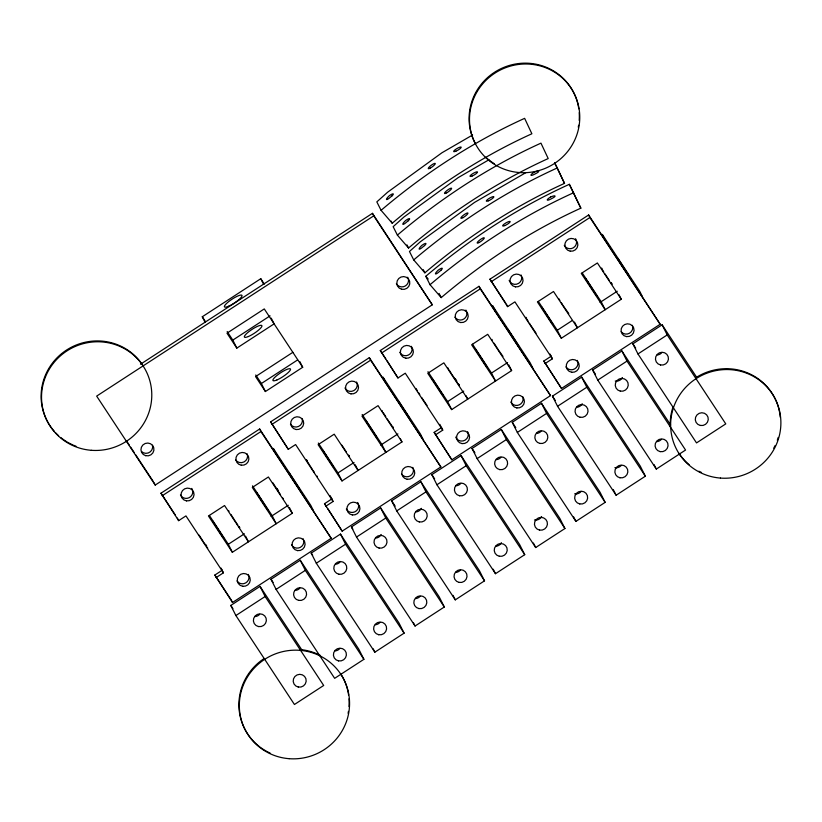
<?xml version="1.0" encoding="UTF-8"?>
<svg xmlns="http://www.w3.org/2000/svg" width="822" height="822" viewBox="0 0 822 822"><rect width="100%" height="100%" fill="white"/><g stroke="black" fill="none" stroke-linecap="round" stroke-linejoin="round"><path stroke-width="1.23" d="M381.069 210.319C424.44 173.514 472.773 141.867 524.631 118.347L531.875 133.77C481.435 156.642 434.406 187.437 392.217 223.235L381.069 210.319L376.825 201.883L387.645 192.194L441.928 152.779L472.599 134.993M397.386 235.113C440.756 198.318 489.1 166.661 540.958 143.141L548.202 158.564C497.752 181.446 450.733 212.23 408.544 248.028L397.386 235.113L393.152 226.687L403.972 216.987L458.255 177.583L488.926 159.787M413.713 259.916C457.083 223.111 505.417 191.464 557.275 167.945L564.519 183.368C514.079 206.24 467.06 237.034 424.871 272.832L413.713 259.916L409.469 251.481L420.299 241.791L474.582 202.376L526.059 172.517M425.796 276.284C469.167 239.479 517.5 207.822 569.358 184.303L580.846 208.161C530.406 231.044 483.387 261.828 441.198 297.626L430.04 284.71L425.796 276.284L428.19 279.048M430.04 284.71C473.41 247.915 521.744 216.258 573.602 192.738M205.048 322.245L202.284 316.758L260.769 278.709L264.304 284.073M140.49 364.238L372.458 213.33L432.29 304.808L155.214 485.072L96.657 396.112L373.733 215.857L372.458 213.33M271.229 318.145L274.106 323.868L236.828 348.117L232.801 340.103L270.078 315.853M292.848 352.33L255.57 376.589L265.403 391.529L302.691 367.27L299.804 361.546M265.403 391.529L261.375 383.514L297.595 359.954M216.114 577.578L223.43 572.821L185.947 515.897L178.641 520.655L160.968 493.21L259.66 429.002L331.204 538.287L232.513 602.485L214.85 575.051L222.351 570.17M325.779 506.239L333.085 501.482L295.612 444.548L288.296 449.305L270.633 421.871L369.325 357.662L440.859 466.937L342.168 531.146L324.505 503.711L332.016 498.82M435.434 434.9L442.739 430.142L405.267 373.209L397.961 377.966L380.288 350.532L478.979 286.323L550.524 395.598L451.833 459.806L434.16 432.372L441.671 427.481M545.089 363.56L552.405 358.803L514.921 301.869L507.616 306.627L489.943 279.192L588.634 214.984L660.179 324.258L561.488 388.467L543.815 361.033L551.326 356.142M162.242 495.738L260.934 431.54L259.66 429.002M271.907 424.399L370.599 360.19L369.325 357.662M381.562 353.059L480.254 288.851L478.979 286.323M491.217 281.72L589.908 217.511L588.634 214.984M289.426 507.554L292.303 513.277L232.349 552.281L228.321 544.267L244.411 533.807M271.147 516.411L288.265 505.273M400.232 438.506L401.958 441.938L342.014 480.942L337.986 472.927L354.066 462.467M380.802 445.072L397.93 433.924M508.736 364.876L511.613 370.599L451.668 409.603L447.641 401.588L463.721 391.118M511.613 370.599L487.723 334.307L471.643 344.767L495.532 381.059L491.505 373.054L507.585 362.584M618.966 294.677L621.278 299.259L561.323 338.253L557.295 330.249L572.307 320.477M600.111 302.393L617.24 291.245M260.04 586.394L265.126 596.515L323.683 685.476L294.44 704.495L235.883 615.544L230.797 605.424L260.04 586.394L301.664 649.627M271.003 579.263L300.246 560.234L358.803 649.195L363.899 659.316L334.657 678.335L276.089 589.384L271.003 579.263L273.12 582.479M311.209 553.103L340.452 534.084L399.009 623.035L404.105 633.156L374.863 652.185L316.306 563.224L311.209 553.103L312.627 555.251M351.415 526.943L380.658 507.924L439.215 596.875L444.312 606.996L415.069 626.025L356.512 537.064L351.415 526.943L352.833 529.091M391.632 500.783L420.864 481.764L479.432 570.715L484.518 580.835L455.275 599.865L396.718 510.904L391.632 500.783L395.156 506.147M431.838 474.633L461.08 455.604L519.638 544.565L524.724 554.686L495.481 573.705L436.924 484.754L431.838 474.633L434.653 478.918M472.044 448.473L501.286 429.444L559.844 518.405L564.93 528.525L535.687 547.544L477.13 458.594L472.044 448.473L474.869 452.758M512.25 422.313L541.493 403.283L600.05 492.244L605.146 502.365L575.903 521.384L517.336 432.434L512.25 422.313L515.774 427.666M552.456 396.153L581.699 377.134L640.256 466.084L645.352 476.205L616.11 495.234L557.552 406.274L552.456 396.153L555.282 400.437M621.905 350.973L627.001 361.094L685.558 450.045L656.316 469.074L597.758 380.113L592.662 369.992L621.905 350.973L670.588 424.923M662.121 324.813L667.207 334.934L725.764 423.885L696.522 442.914L637.964 353.953L632.878 343.832L662.121 324.813L696.686 377.329M235.883 615.544L265.126 596.515M276.089 589.384L305.332 570.355L300.246 560.234M316.306 563.224L345.548 544.205L340.452 534.084M356.512 537.064L385.754 518.045L380.658 507.924M396.718 510.904L425.96 491.885L420.864 481.764M436.924 484.754L466.166 465.725L461.08 455.604M477.13 458.594L506.373 439.565L501.286 429.444M517.336 432.434L546.579 413.404L541.493 403.283M557.552 406.274L586.795 387.254L581.699 377.134M597.758 380.113L627.001 361.094M637.964 353.953L667.207 334.934M491.957 339.404L492.173 340.092M459.169 385.128L458.173 383.823M393.368 427.923L388.693 421.183M317.395 476.791L317.179 476.102M601.612 268.064L602.3 269M525.957 317.292L526.635 318.227M427.05 405.452L423.166 399.78M348.507 455.162L349.504 456.467L348.98 455.419M306.637 459.971L307.315 460.906M282.717 497.968L283.395 498.903M238.853 526.501L239.531 527.436M207.052 547.195L207.73 548.13M610.684 282.491L611.691 283.939M536.026 333.167L530.858 325.44M457.166 382.374L452.028 374.585M236.592 523.193L237.846 525.053M609.431 280.641L605.064 273.952M564.622 307.747L568.752 313.552M498.831 350.552L502.961 356.358M346.257 451.853L341.89 445.175M313.028 470.4L314.456 472.547M280.456 494.659L272.853 482.771M235.174 521.056L236.12 522.484M203.846 542.458L204.791 543.887M589.908 217.511L660.179 324.258M621.278 299.259L597.378 262.968L581.298 273.428L605.187 309.719L601.159 301.705L582.192 272.883M632.878 343.832L635.694 348.127M592.662 369.992L595.488 374.277M538.328 301.427L557.295 330.249M561.323 338.253L537.434 301.962L553.514 291.502L577.414 327.793L574.527 322.07M586.795 387.254L645.352 476.205M489.943 279.192L505.653 303.061M543.815 361.033L561.488 388.467M480.254 288.851L550.524 395.598M546.579 413.404L605.146 502.365M472.527 344.233L491.505 373.054M373.733 215.857L432.29 304.808M506.373 439.565L564.93 528.525M427.964 371.698L447.641 401.588M451.668 409.603L427.779 373.301L443.859 362.841L467.749 399.132L466.023 395.701M466.166 465.725L524.724 554.686M380.288 350.532L385.754 358.834M387.121 360.909L397.961 377.966M434.16 432.372L451.833 459.806M370.599 360.19L440.859 466.937M401.958 441.938L378.069 405.647L361.978 416.107L385.878 452.408L381.84 444.394L362.173 414.504M425.96 491.885L484.518 580.835M302.691 367.27L264.273 308.918L226.985 333.177L236.828 348.117M385.754 518.045L444.312 606.996M318.309 443.037L337.986 472.927M342.014 480.942L318.124 444.651L334.205 434.18L358.094 470.472L355.217 464.749M227.18 331.564L232.801 340.103M255.755 374.976L261.375 383.514M202.284 316.758L205.11 321.042M270.633 421.871L288.296 449.305M324.505 503.711L326.55 506.825M327.916 508.9L342.168 531.146M345.548 544.205L404.105 633.156M260.934 431.54L331.204 538.287M292.303 513.277L268.404 476.986L252.323 487.446L276.213 523.748L272.185 515.733L252.508 485.843M305.332 570.355L363.899 659.316M209.353 515.445L228.321 544.267M232.349 552.281L208.459 515.99L224.55 505.52L248.439 541.821L245.562 536.098M126.434 440.736L129.249 445.031M130.667 447.168L134.191 452.532M135.599 454.669L153.241 481.466M160.968 493.21L175.322 515.004M214.85 575.051L231.239 599.957M230.797 605.424L232.914 608.64M563.152 305.517L564.149 307.038M497.361 348.323L498.358 349.833M421.696 397.54L422.693 399.06M387.203 418.901L388.2 420.422M312.535 469.639L310.572 466.619M277.004 488.474L278.494 490.755M234.681 520.295L230.9 514.428M203.373 541.749L199.099 535.112M561.2 302.496L562.659 304.757M529.399 323.18L530.375 324.69M496.868 347.562L494.084 343.206M455.398 378.87L456.724 380.956M451.545 373.835L449.11 369.962M418.419 392.433L419.744 394.519M385.754 416.641L383.319 412.767M310.089 465.858L307.654 461.995M602.639 270.089L603.738 271.866M558.775 298.622L559.874 300.4M526.974 319.316L528.073 321.094M205.613 544.328L206.712 546.106M611.352 282.86L612.164 284.196M417.309 390.656L416.055 388.498M458.635 384.08L459.097 384.891M447.856 367.814L448.309 368.626M392.844 426.875L393.296 427.697M382.055 410.61L382.507 411.432M306.39 459.837L306.853 460.659M239.325 526.758L239.777 527.57M228.537 510.493L228.989 511.305M642.506 296.824L639.752 291.337L602.279 234.404L605.033 239.89M580.846 208.161L569.358 184.303M554.624 162.674L557.275 167.945M564.519 183.368L554.593 162.818M654.055 464.574L656.316 469.074M550.031 354.077L552.405 358.803M613.284 489.604L616.11 495.234M506.342 304.099L507.616 306.627M532.851 368.164L530.098 362.677L492.614 305.753L495.378 311.23M573.633 516.894L575.903 521.384M439.071 293.413L441.198 297.626M423.279 269.667L424.871 272.832M406.952 244.874L408.544 248.028M391.159 221.128L392.217 223.235M533.427 543.044L535.687 547.544M439.821 424.327L442.739 430.142M493.221 569.204L495.481 573.705M423.196 439.503L420.443 434.016L382.96 377.093L385.713 382.569M453.014 595.364L455.275 599.865M260.769 278.709L263.533 284.196M413.374 622.644L415.069 626.025M330.156 495.666L333.085 501.482M313.542 510.842L310.778 505.366L273.305 448.432L276.058 453.908M373.167 648.805L374.863 652.185M221.056 568.105L222.156 570.293M222.577 571.136L223.43 572.821M231.67 600.8L232.513 602.485M177.367 518.117L178.641 520.655M153.94 482.535L155.214 485.072M575.564 238.74A6.545 6.391 -26.7 0 1 573.304 247.823A6.545 6.391 -26.7 0 1 564.262 245.295M521.066 274.98A6.545 6.391 -26.7 0 1 510.164 282.08M509.763 281.545A6.545 6.391 -26.7 0 1 509.157 280.353M632.385 325.317A6.545 6.391 -26.7 0 1 621.206 331.811M577.28 360.385A6.545 6.391 -26.7 0 1 574.691 368.883A6.545 6.391 -26.7 0 1 565.978 366.941M465.899 310.079A6.545 6.391 -26.7 0 1 463.937 318.977A6.545 6.391 -26.7 0 1 454.936 317.21M411.411 346.329A6.545 6.391 -26.7 0 1 408.513 354.991A6.545 6.391 -26.7 0 1 399.769 352.309M522.73 396.666A6.545 6.391 -26.7 0 1 519.247 404.866A6.545 6.391 -26.7 0 1 510.811 402.03M467.626 431.725A6.545 6.391 -26.7 0 1 456.724 438.814M456.323 438.28A6.545 6.391 -26.7 0 1 455.717 437.088M356.584 381.994A6.545 6.391 -26.7 0 1 353.686 390.666A6.545 6.391 -26.7 0 1 344.942 387.974M302.229 418.912A6.545 6.391 -26.7 0 1 290.454 424.224M412.798 467.389A6.545 6.391 -26.7 0 1 410.199 475.897A6.545 6.391 -26.7 0 1 401.496 473.945M358.238 503.67A6.545 6.391 -26.7 0 1 354.765 511.88A6.545 6.391 -26.7 0 1 346.329 509.044M357.632 502.489A6.545 6.391 -26.7 0 1 357.971 503.064M247.196 453.95A6.545 6.391 -26.7 0 1 235.626 459.888M192.369 489.614A6.545 6.391 -26.7 0 1 188.885 497.824A6.545 6.391 -26.7 0 1 180.46 494.988M191.762 488.432A6.545 6.391 -26.7 0 1 192.091 489.008M303.143 538.739A6.545 6.391 -26.7 0 1 300.246 547.401A6.545 6.391 -26.7 0 1 291.502 544.709M248.316 574.403A6.545 6.391 -26.7 0 1 245.716 582.911A6.545 6.391 -26.7 0 1 237.013 580.959M259.598 614.373A6.545 6.391 -26.7 0 1 255.087 616.551M299.804 588.213A6.545 6.391 -26.7 0 1 295.293 590.391M339.63 648.702A6.545 6.391 -26.7 0 1 335.119 650.88M340.01 562.053A6.545 6.391 -26.7 0 1 335.499 564.231M379.836 622.542A6.545 6.391 -26.7 0 1 375.325 624.72M381.192 534.506A6.545 6.391 -26.7 0 1 375.716 538.071M420.042 596.392A6.545 6.391 -26.7 0 1 415.531 598.56M421.398 508.345A6.545 6.391 -26.7 0 1 415.922 511.911M460.248 570.232A6.545 6.391 -26.7 0 1 455.737 572.4M460.639 483.583A6.545 6.391 -26.7 0 1 456.128 485.751M501.43 542.674A6.545 6.391 -26.7 0 1 495.943 546.24M500.845 457.422A6.545 6.391 -26.7 0 1 496.334 459.601M541.636 516.524A6.545 6.391 -26.7 0 1 534.464 519.977M541.051 431.262A6.545 6.391 -26.7 0 1 536.54 433.441M580.877 491.751A6.545 6.391 -26.7 0 1 574.67 493.817M582.233 403.715A6.545 6.391 -26.7 0 1 576.746 407.28M621.083 465.591A6.545 6.391 -26.7 0 1 614.877 467.656M622.439 377.555A6.545 6.391 -26.7 0 1 615.267 381.007M661.289 439.441A6.545 6.391 -26.7 0 1 656.778 441.609M661.679 352.792A6.545 6.391 -26.7 0 1 657.168 354.96M152.481 445.236A6.545 6.391 -26.7 0 1 141.507 451.504M407.722 277.23A6.545 6.391 -26.7 0 1 405.225 286.015A6.545 6.391 -26.7 0 1 396.358 283.724M340.966 674.266A55.403 54.088 -26.7 0 1 348.6 694.95M349.021 698.803A55.403 54.088 -26.7 0 1 349.011 706.56M348.436 711.379A55.403 54.088 -26.7 0 1 348.086 713.301M270.161 753.096A55.403 54.088 -26.7 0 1 267.53 751.822M266.677 751.359A55.403 54.088 -26.7 0 1 260.923 747.743M260.142 747.167A55.403 54.088 -26.7 0 1 264.273 658.463M299.989 649.514A55.403 54.088 -26.7 0 1 320.508 655.494M695.597 377.853A55.403 54.088 -26.7 0 1 780.263 417.227M778.218 437.417A55.403 54.088 -26.7 0 1 777.314 440.202M775.043 445.616A55.403 54.088 -26.7 0 1 773.697 448.237M701.485 472.486A55.403 54.088 -26.7 0 1 698.854 471.212M689.175 464.759A55.403 54.088 -26.7 0 1 678.921 453.251M670.279 426.926A55.403 54.088 -26.7 0 1 673.054 406.808M475.322 143.552A55.403 54.088 -26.7 0 1 507.328 66.089A55.403 54.088 -26.7 0 1 578.791 108.802M579.202 112.655A55.403 54.088 -26.7 0 1 579.191 120.402M578.616 125.232A55.403 54.088 -26.7 0 1 578.267 127.153M494.341 163.742A55.403 54.088 -26.7 0 1 485.874 157.29M75.984 446.192A55.403 54.088 -26.7 0 1 73.261 445.103M72.377 444.712A55.403 54.088 -26.7 0 1 67.199 442.02M66.366 441.517A55.403 54.088 -26.7 0 1 60.828 437.592M58.609 435.711A55.403 54.088 -26.7 0 1 55.834 433.009M54.519 431.591A55.403 54.088 -26.7 0 1 63.253 352.35A55.403 54.088 -26.7 0 1 142.658 365.071M391.878 195.985L390.234 197.331A4.367 0.914 -42.6 0 1 386.504 199.448A4.367 0.914 -42.6 0 1 389.381 195.646L391.149 194.526A4.357 0.935 -36.4 0 1 393.286 193.971A4.357 0.935 -36.4 0 1 391.878 195.985M408.205 220.789L406.561 222.135A4.367 0.914 -42.6 0 1 402.831 224.252A4.367 0.914 -42.6 0 1 405.708 220.45L407.476 219.32A4.357 0.935 -36.4 0 1 409.613 218.765A4.357 0.935 -36.4 0 1 408.205 220.789M424.532 245.583L422.888 246.929A4.367 0.914 -42.6 0 1 419.158 249.045A4.367 0.914 -42.6 0 1 422.035 245.244L423.792 244.124A4.357 0.935 -36.4 0 1 425.93 243.569A4.357 0.935 -36.4 0 1 424.532 245.583M440.859 270.376L439.205 271.733A4.367 0.914 -42.6 0 1 435.485 273.849A4.367 0.914 -42.6 0 1 438.362 270.048L440.119 268.917A4.357 0.935 -36.4 0 1 442.257 268.362A4.357 0.935 -36.4 0 1 440.859 270.376M534.372 172.168L533.344 172.795A4.367 0.945 -30.3 0 0 530.95 175.23A4.367 0.945 -30.3 0 0 534.166 174.418L536.17 173.391A4.367 0.945 -24.1 0 0 538.708 171.243A4.367 0.945 -24.1 0 0 535.348 171.757L534.372 172.168M550.699 196.961L549.671 197.588A4.367 0.945 -30.3 0 0 547.277 200.034A4.367 0.945 -30.3 0 0 550.493 199.222L552.487 198.184A4.367 0.945 -24.1 0 0 555.035 196.037A4.367 0.945 -24.1 0 0 551.675 196.561L550.699 196.961M617.332 257.841L628.409 275.021L617.332 257.841M585.531 278.524L596.608 295.704L585.531 278.524M541.667 307.068L552.744 324.248L541.667 307.068M507.677 329.18L518.744 346.36L507.677 329.18M475.876 349.874L486.943 367.054L475.876 349.874M432.012 378.408L443.079 395.588L432.012 378.408M398.023 400.52L409.089 417.699L398.023 400.52M366.222 421.213L377.288 438.393L366.222 421.213M322.358 449.747L333.424 466.927L322.358 449.747M288.358 471.859L299.434 489.039L288.358 471.859M256.556 492.553L267.633 509.732L256.556 492.553M212.693 521.086L223.769 538.266L212.693 521.086M570.293 251.183A6.545 6.391 -26.7 0 0 577.445 242.449A6.545 6.391 -26.7 0 0 566.317 240.856A6.545 6.391 -26.7 0 0 570.293 251.183M515.466 286.857A6.545 6.391 -26.7 0 0 522.617 278.124A6.545 6.391 -26.7 0 0 511.49 276.531A6.545 6.391 -26.7 0 0 515.466 286.857M626.508 336.588A6.545 6.391 -26.7 0 0 633.659 327.855A6.545 6.391 -26.7 0 0 622.531 326.252A6.545 6.391 -26.7 0 0 626.508 336.588M571.68 372.253A6.545 6.391 -26.7 0 0 578.832 363.519A6.545 6.391 -26.7 0 0 567.704 361.927A6.545 6.391 -26.7 0 0 571.68 372.253M460.639 322.532A6.545 6.391 -26.7 0 0 467.79 313.798A6.545 6.391 -26.7 0 0 456.652 312.196A6.545 6.391 -26.7 0 0 460.639 322.532M405.801 358.197A6.545 6.391 -26.7 0 0 412.952 349.463A6.545 6.391 -26.7 0 0 401.824 347.87A6.545 6.391 -26.7 0 0 405.801 358.197M516.853 407.928A6.545 6.391 -26.7 0 0 524.004 399.194A6.545 6.391 -26.7 0 0 512.877 397.601A6.545 6.391 -26.7 0 0 516.853 407.928M462.026 443.592A6.545 6.391 -26.7 0 0 469.177 434.859A6.545 6.391 -26.7 0 0 458.039 433.266A6.545 6.391 -26.7 0 0 462.026 443.592M350.973 393.872A6.545 6.391 -26.7 0 0 358.125 385.138A6.545 6.391 -26.7 0 0 346.997 383.545A6.545 6.391 -26.7 0 0 350.973 393.872M296.146 429.536A6.545 6.391 -26.7 0 0 303.297 420.802A6.545 6.391 -26.7 0 0 292.17 419.21A6.545 6.391 -26.7 0 0 296.146 429.536M407.188 479.267A6.545 6.391 -26.7 0 0 414.339 470.533A6.545 6.391 -26.7 0 0 403.212 468.941A6.545 6.391 -26.7 0 0 407.188 479.267M352.361 514.932A6.545 6.391 -26.7 0 0 359.512 506.208A6.545 6.391 -26.7 0 0 348.384 504.605A6.545 6.391 -26.7 0 0 352.361 514.932M241.319 465.211A6.545 6.391 -26.7 0 0 248.47 456.477A6.545 6.391 -26.7 0 0 237.342 454.885A6.545 6.391 -26.7 0 0 241.319 465.211M186.491 500.875A6.545 6.391 -26.7 0 0 193.643 492.152A6.545 6.391 -26.7 0 0 182.515 490.549A6.545 6.391 -26.7 0 0 186.491 500.875M297.533 550.606A6.545 6.391 -26.7 0 0 304.685 541.873A6.545 6.391 -26.7 0 0 293.557 540.28A6.545 6.391 -26.7 0 0 297.533 550.606M242.706 586.281A6.545 6.391 -26.7 0 0 249.857 577.547A6.545 6.391 -26.7 0 0 238.729 575.955A6.545 6.391 -26.7 0 0 242.706 586.281M258.488 626.559A6.545 6.391 -26.7 0 0 266.081 618.195A6.545 6.391 -26.7 0 0 255.067 616.027A6.545 6.391 -26.7 0 0 258.488 626.559M298.304 687.048A6.545 6.391 -26.7 0 0 305.897 678.684A6.545 6.391 -26.7 0 0 294.882 676.516A6.545 6.391 -26.7 0 0 298.304 687.048M298.694 600.399A6.545 6.391 -26.7 0 0 306.287 592.035A6.545 6.391 -26.7 0 0 295.273 589.867A6.545 6.391 -26.7 0 0 298.694 600.399M338.51 660.888A6.545 6.391 -26.7 0 0 346.113 652.534A6.545 6.391 -26.7 0 0 335.088 650.366A6.545 6.391 -26.7 0 0 338.51 660.888M338.9 574.239A6.545 6.391 -26.7 0 0 346.494 565.885A6.545 6.391 -26.7 0 0 335.479 563.717A6.545 6.391 -26.7 0 0 338.9 574.239M378.716 634.728A6.545 6.391 -26.7 0 0 386.319 626.374A6.545 6.391 -26.7 0 0 375.294 624.206A6.545 6.391 -26.7 0 0 378.716 634.728M379.106 548.079A6.545 6.391 -26.7 0 0 386.71 539.725A6.545 6.391 -26.7 0 0 375.685 537.557A6.545 6.391 -26.7 0 0 379.106 548.079M418.932 608.578A6.545 6.391 -26.7 0 0 426.526 600.214A6.545 6.391 -26.7 0 0 415.511 598.046A6.545 6.391 -26.7 0 0 418.932 608.578M419.312 521.929A6.545 6.391 -26.7 0 0 426.916 513.565A6.545 6.391 -26.7 0 0 415.891 511.397A6.545 6.391 -26.7 0 0 419.312 521.929M459.138 582.418A6.545 6.391 -26.7 0 0 466.732 574.054A6.545 6.391 -26.7 0 0 455.717 571.886A6.545 6.391 -26.7 0 0 459.138 582.418M459.519 495.769A6.545 6.391 -26.7 0 0 467.122 487.405A6.545 6.391 -26.7 0 0 456.107 485.237A6.545 6.391 -26.7 0 0 459.519 495.769M499.344 556.258A6.545 6.391 -26.7 0 0 506.938 547.894A6.545 6.391 -26.7 0 0 495.923 545.726A6.545 6.391 -26.7 0 0 499.344 556.258M499.735 469.609A6.545 6.391 -26.7 0 0 507.328 461.245A6.545 6.391 -26.7 0 0 496.313 459.077A6.545 6.391 -26.7 0 0 499.735 469.609M539.551 530.098A6.545 6.391 -26.7 0 0 547.144 521.734A6.545 6.391 -26.7 0 0 536.129 519.566A6.545 6.391 -26.7 0 0 539.551 530.098M539.941 443.448A6.545 6.391 -26.7 0 0 547.534 435.085A6.545 6.391 -26.7 0 0 536.519 432.917A6.545 6.391 -26.7 0 0 539.941 443.448M579.757 503.937A6.545 6.391 -26.7 0 0 587.36 495.584A6.545 6.391 -26.7 0 0 576.335 493.416A6.545 6.391 -26.7 0 0 579.757 503.937M580.147 417.288A6.545 6.391 -26.7 0 0 587.74 408.935A6.545 6.391 -26.7 0 0 576.725 406.767A6.545 6.391 -26.7 0 0 580.147 417.288M619.963 477.777A6.545 6.391 -26.7 0 0 627.566 469.424A6.545 6.391 -26.7 0 0 616.541 467.256A6.545 6.391 -26.7 0 0 619.963 477.777M620.353 391.138A6.545 6.391 -26.7 0 0 627.957 382.775A6.545 6.391 -26.7 0 0 616.932 380.607A6.545 6.391 -26.7 0 0 620.353 391.138M660.179 451.627A6.545 6.391 -26.7 0 0 667.772 443.264A6.545 6.391 -26.7 0 0 656.757 441.095A6.545 6.391 -26.7 0 0 660.179 451.627M660.559 364.978A6.545 6.391 -26.7 0 0 668.163 356.614A6.545 6.391 -26.7 0 0 657.138 354.446A6.545 6.391 -26.7 0 0 660.559 364.978M700.385 425.467A6.545 6.391 -26.7 0 0 707.978 417.103A6.545 6.391 -26.7 0 0 696.964 414.935A6.545 6.391 -26.7 0 0 700.385 425.467M228.526 306.267A10.47 2.25 -33.4 0 0 242.048 295.776A10.47 2.25 -33.4 0 0 229.102 301.284A10.47 2.25 -33.4 0 0 228.526 306.267M401.547 289.221A6.545 6.391 -26.7 0 0 409.623 281.299A6.545 6.391 -26.7 0 0 398.762 278.494A6.545 6.391 -26.7 0 0 401.547 289.221M145.679 455.676A6.545 6.391 -26.7 0 0 153.755 447.764A6.545 6.391 -26.7 0 0 142.894 444.959A6.545 6.391 -26.7 0 0 145.679 455.676M277.004 379.918A10.47 2.25 -33.4 0 0 290.536 369.438A10.47 2.25 -33.4 0 0 277.589 374.935A10.47 2.25 -33.4 0 0 277.004 379.918M248.429 336.506A10.47 2.25 -33.4 0 0 261.961 326.026A10.47 2.25 -33.4 0 0 249.015 331.533A10.47 2.25 -33.4 0 0 248.429 336.506M430.358 168.048A4.357 0.935 -36.4 0 0 435.27 163.486A4.357 0.935 -36.4 0 0 429.618 166.589A4.357 0.935 -36.4 0 0 430.358 168.048M455.881 151.186A4.357 0.945 -30.3 0 0 461.183 147.169A4.357 0.945 -30.3 0 0 455.183 149.707A4.357 0.945 -30.3 0 0 455.881 151.186M446.685 192.851A4.357 0.925 -36.4 0 0 451.597 188.289A4.357 0.925 -36.4 0 0 445.945 191.392A4.357 0.925 -36.4 0 0 446.685 192.851M472.229 175.97A4.357 0.945 -30.3 0 0 477.51 171.973A4.357 0.945 -30.3 0 0 471.479 174.521A4.357 0.945 -30.3 0 0 472.229 175.97M463.002 217.645A4.357 0.925 -36.4 0 0 467.923 213.083A4.357 0.925 -36.4 0 0 462.272 216.186A4.357 0.925 -36.4 0 0 463.002 217.645M488.556 200.774A4.357 0.945 -30.3 0 0 493.837 196.766A4.357 0.945 -30.3 0 0 487.806 199.325A4.357 0.945 -30.3 0 0 488.556 200.774M479.329 242.449A4.357 0.925 -36.4 0 0 484.25 237.877A4.357 0.925 -36.4 0 0 478.599 240.99A4.357 0.925 -36.4 0 0 479.329 242.449M504.872 225.567A4.357 0.945 -30.3 0 0 510.154 221.57A4.357 0.945 -30.3 0 0 504.133 224.118A4.357 0.945 -30.3 0 0 504.872 225.567M289.128 758.685A55.403 54.088 -26.7 0 0 344.623 681.037A55.403 54.088 -26.7 0 0 249.58 673.773A55.403 54.088 -26.7 0 0 289.128 758.685M720.452 478.075A55.403 54.088 -26.7 0 0 775.947 400.427A55.403 54.088 -26.7 0 0 680.893 393.163A55.403 54.088 -26.7 0 0 720.452 478.075M519.319 172.538A55.403 54.088 -26.7 0 0 574.814 94.879A55.403 54.088 -26.7 0 0 479.76 87.615A55.403 54.088 -26.7 0 0 519.319 172.538M91.345 450.302A55.403 54.088 -26.7 0 0 146.84 372.654A55.403 54.088 -26.7 0 0 51.786 365.389A55.403 54.088 -26.7 0 0 91.345 450.302"/></g></svg>
